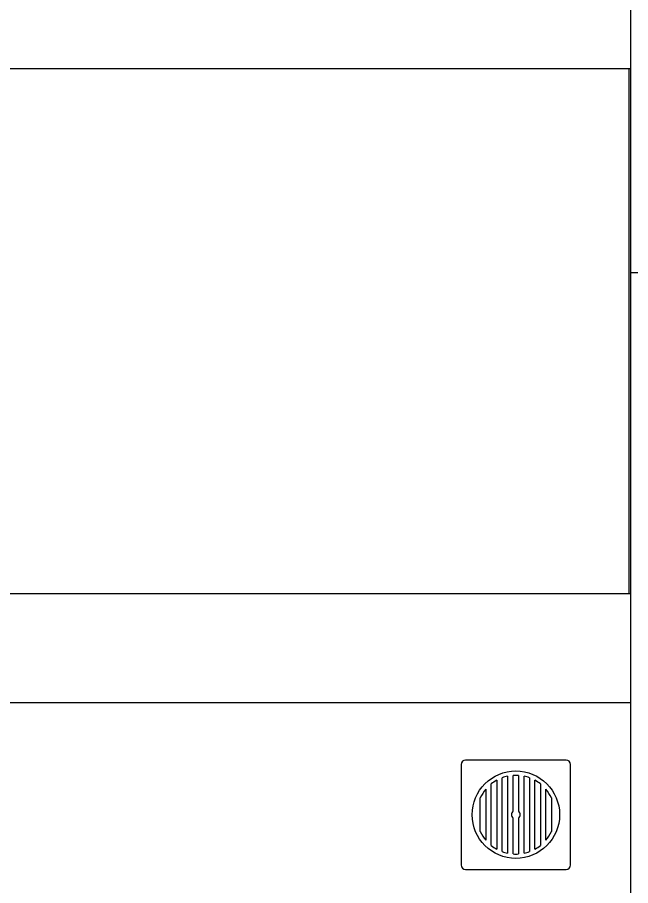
# Model space of a CAD drawing. Header units: millimetres. Extents: x -20215 to 101892, y -17414 to 45470.
# Drawn here: x 9740 to 10301, y 38853 to 39647 of the extents above; entities that cross this region are included whole.
import ezdxf

# ---------------------------------------------------------------- set-up
doc = ezdxf.new("R2010")
doc.units = ezdxf.units.MM
for name, color, linetype, lineweight in [('DIM', 1, 'Continuous', 5), ('DIM-200', 1, 'Continuous', 5), ('NET-CAT', 3, 'Continuous', 15), ('NET-THAY', 2, 'Continuous', 9), ('THIET-BI', 44, 'Continuous', 5)]:
    doc.layers.add(name, color=color, linetype=linetype, lineweight=lineweight)
doc.styles.add('Arial_1', font='arial_0.ttf', dxfattribs={"height": 400})
doc.dimstyles.new('Diagonal_-_2mm_Arial', dxfattribs={"dimscale": 304.8, "dimtxt": 408.10376, "dimasz": 0.984252, "dimexe": 0.656168, "dimexo": 4.593176, "dimgap": 0.098425, "dimtad": 1, "dimdec": 0, "dimzin": 0, "dimdsep": 46, "dimtxsty": 'Arial_1', "dimblk1": 'OBLIQUE', "dimblk2": 'OBLIQUE', "dimsah": 1, "dimcen": 0.09, "dimdle": 0.656168, "dimazin": 0, "dimtfac": 1, "dimtdec": 4, "dimtix": 1, "dimtmove": 0, "dimatfit": 3, "dimfxl": 0, "dimtvp": 1, "dimtolj": 1, "dimtzin": 0, "dimlwd": 9, "dimlwe": 9, "dimarcsym": 0})

# ---------------------------------------------------------------- blocks, each defined once
blk = doc.blocks.new('X-PHEU - X-PHEU-1365544-MẶT BẰNG TẦNG 4')
at = {"layer": 'THIET-BI'}
for p, q in [((25, -29), (25, -121)), ((121, -25), (29, -25)), ((125, -121), (125, -29)), ((72.5, -71.88), (72.5, -39.09)), ((77.5, -39.09), (77.5, -71.88)), ((52.5, -103.1), (52.5, -46.9)), ((57.5, -43.54), (57.5, -106.46)), ((62.5, -108.76), (62.5, -41.24)), ((67.5, -39.79), (67.5, -110.21)), ((82.5, -110.21), (82.5, -39.79)), ((87.5, -41.24), (87.5, -108.76)), ((92.5, -106.46), (92.5, -43.54)), ((97.5, -46.9), (97.5, -103.1)), ((47.5, -51.77), (47.5, -98.23)), ((102.5, -98.23), (102.5, -51.77)), ((42.5, -90.48), (42.5, -59.52)), ((107.5, -59.52), (107.5, -90.48)), ((72.5, -110.91), (72.5, -78.12)), ((77.5, -78.12), (77.5, -110.91)), ((29, -125), (121, -125))]:
    blk.add_line(p, q, dxfattribs=at)
blk.add_circle((75, -75), 40, dxfattribs=at)
for centre, radius, start, end in [((29, -29), 4, 90, 180), ((121, -29), 4, 0, 90), ((75, -75), 36, 90, 93.98208), ((75, -75), 36, 86.01792, 90), ((75, -75), 36, 119.0853, 128.68219), ((75, -75), 36, 102.0247, 110.31751), ((75, -75), 36, 69.68249, 77.9753), ((75, -75), 36, 51.31781, 60.9147), ((75, -75), 36, 139.80824, 154.52563), ((75, -75), 36, 25.47437, 40.19176), ((75, -75), 4, 128.68219, 231.31781), ((75, -75), 4, 308.68219, 51.31781), ((75, -75), 36, 205.47437, 220.19176), ((75, -75), 36, 319.80824, 334.52563), ((75, -75), 36, 231.31781, 240.9147), ((75, -75), 36, 299.0853, 308.68219), ((75, -75), 36, 249.68249, 257.9753), ((75, -75), 36, 266.01792, 270), ((75, -75), 36, 270, 273.98208), ((75, -75), 36, 282.0247, 290.31751), ((29, -121), 4, 180, 270), ((121, -121), 4, 270, 0)]:
    blk.add_arc(centre, radius, start, end, dxfattribs=at)
blk = doc.blocks.new('DIMBLOCK72-MẶT BẰNG TẦNG 4')
at = {"layer": 'DIM-200', "lineweight": 9, "transparency": 16777216}
for p, q in [((10500.52, 38225.82), (10500.52, 39613.68)), ((13600.52, 38225.82), (13600.52, 39613.68)), ((10500.52, 39413.68), (10650.52, 39563.68)), ((13600.52, 39413.68), (13750.52, 39563.68)), ((10300.52, 39413.68), (13800.52, 39413.68)), ((10500.52, 39413.68), (10350.52, 39263.68)), ((10500.52, 39413.68), (10500.52, 38225.82)), ((13600.52, 39413.68), (13450.52, 39263.68)), ((13600.52, 39413.68), (13600.52, 38225.82))]:
    blk.add_line(p, q, dxfattribs=at)
at = {"layer": 'DIM-200', "color": 0, "lineweight": 9, "transparency": 16777216, "insert": (11435.23, 39962.98), "char_height": 400, "width": 1476.7078, "attachment_point": 1, "line_spacing_factor": 0.941778, "style": 'Arial_1'}
blk.add_mtext('3100', dxfattribs=at)
blk = doc.blocks.new('_Oblique')
at = {"color": 0, "linetype": 'ByBlock', "lineweight": -2}
blk.add_line((-0.5, -0.5), (0.5, 0.5), dxfattribs=at)

msp = doc.modelspace()

# ---------------------------------------------------------------- linework, layer by layer
at = {"layer": 'NET-CAT'}
msp.add_line((10300.52, 41099.94, 0), (10300.52, 38499.94), dxfattribs=at)
at = {"layer": 'NET-THAY'}
for p, q in [((10300.52, 39599.94), (8100.52, 39599.94)), ((9250.52, 39119.94), (10300.52, 39119.94)), ((10300.52, 39019.94), (9250.52, 39019.94))]:
    msp.add_line(p, q, dxfattribs=at)
at = {"layer": 'NET-THAY', "color": 7}
msp.add_line((10299.14, 39119.94), (10299.14, 39599.94), dxfattribs=at)

# ---------------------------------------------------------------- block references
at = {"layer": 'THIET-BI'}
msp.add_blockref('X-PHEU - X-PHEU-1365544-MẶT BẰNG TẦNG 4', (10120.52, 38992.65), dxfattribs=at)

# ---------------------------------------------------------------- dimensions: what is measured, and where the dimension line sits
at = {"layer": 'DIM', "lineweight": 9}
dim = msp.add_linear_dim(base=(13600.52, 39413.68), p1=(10500.52, 39625.82), p2=(13600.52, 39625.82), dimstyle='Diagonal_-_2mm_Arial', override={"dimpost": '<>', "dimfxl": 3099.99999}, dxfattribs=at)
dim.commit()
dim.dimension.update_dxf_attribs({"geometry": 'DIMBLOCK72-MẶT BẰNG TẦNG 4', "text_midpoint": (12050.52, 39648.05)})

doc.saveas('drawing.dxf')
